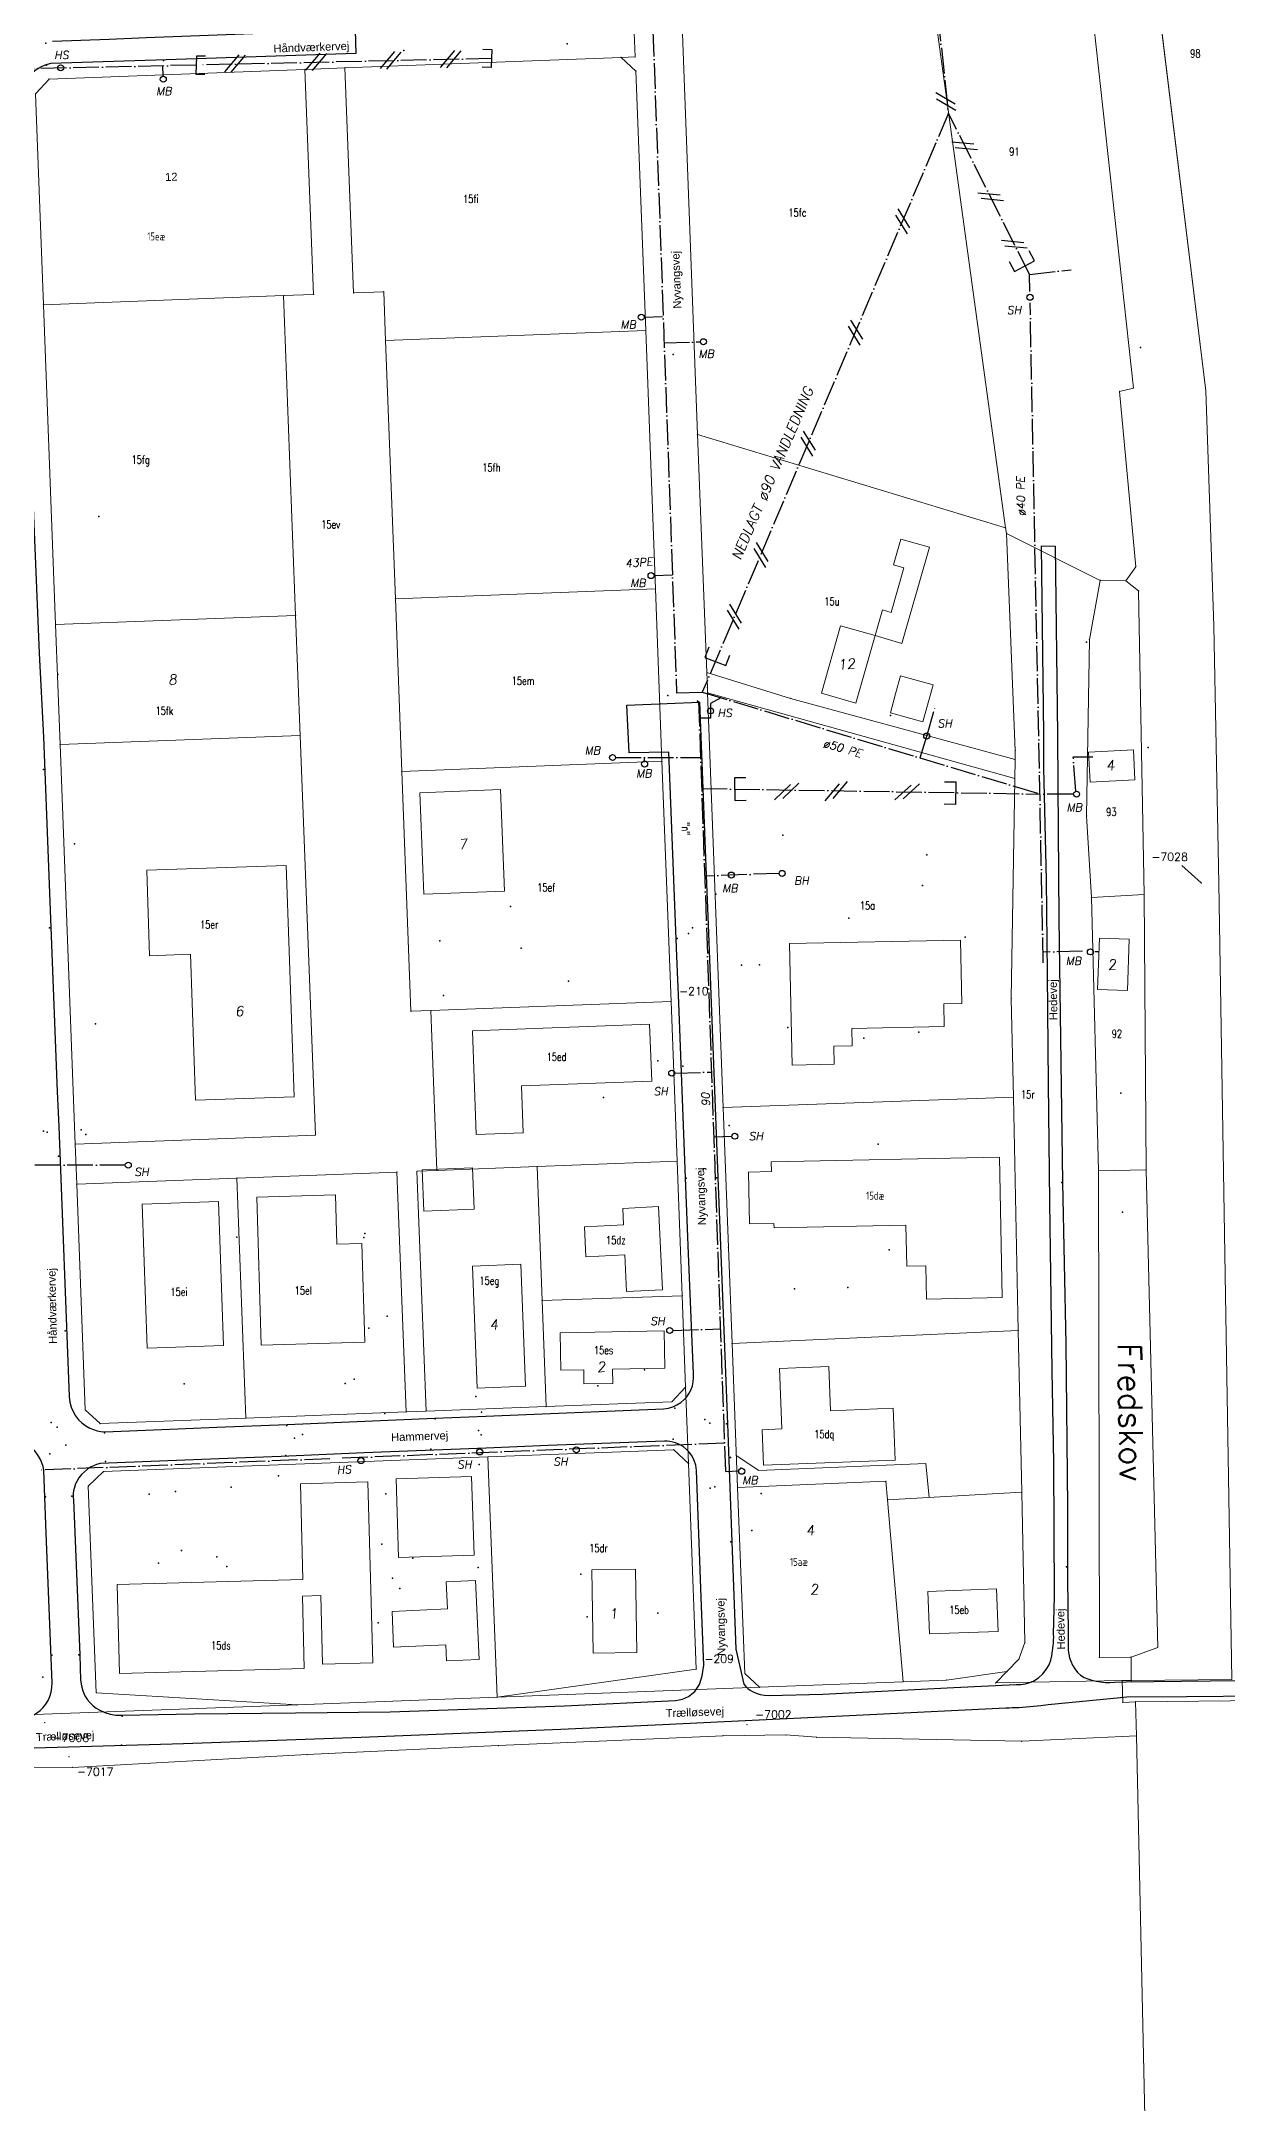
# Model space of a CAD drawing. Header units: millimetres. Extents: x 672113 to 680957, y 6130092 to 6137781.
# Drawn here: x 673885 to 674182, y 6132901 to 6133417 of the extents above; entities that cross this region are included whole.
import ezdxf

# ---------------------------------------------------------------- set-up
doc = ezdxf.new("R2010")
doc.units = ezdxf.units.MM
doc.header["$LTSCALE"] = 0.5
doc.linetypes.add('VVS3', pattern=[16, 12.8, -1.6, 0, -1.6])
for name, color, linetype, lineweight in [('bygning', 1, 'Continuous', 5), ('FREDSKOV', 1, 'Continuous', 5), ('FRSKOV_L', 1, 'Continuous', 5), ('MILJOE', 1, 'Continuous', 5), ('OPTAGETVEJ', 1, 'Continuous', 5), ('skel', 142, 'Continuous', 5), ('SKELKREDS', 1, 'Continuous', 5), ('SKELPKT', 1, 'Continuous', 5), ('SKOV_TEKST', 1, 'Continuous', 5), ('SL-Målebrønd', 70, 'Continuous', 30)]:
    doc.layers.add(name, color=color, linetype=linetype, lineweight=lineweight)
for name, color, linetype, lineweight, plot in [('FIKS_PILE', 9, 'Continuous', 5, False), ('FIKS_TEKST', 6, 'Continuous', 5, False), ('FIKSPUNKT', 1, 'Continuous', 5, False)]:
    doc.layers.add(name, color=color, linetype=linetype, lineweight=lineweight, plot=plot)
for name, color, linetype in [('Husnr', 3, 'Continuous'), ('MATRNR', 12, 'Continuous'), ('Spildevand', 2, 'Continuous'), ('TF_V_---_Stikledning', 150, 'VVS3'), ('TF_V_---_Stophane', 3, 'Continuous'), ('TF_V_---_Tekst', 1, 'Continuous'), ('TF_V_---Udgået vandledning', 140, 'VVS3'), ('Vej', 7, 'Continuous'), ('Vejnavn', 9, 'Continuous')]:
    doc.layers.add(name, color=color, linetype=linetype)
doc.styles.add('Ariel', font='arial.ttf')
doc.styles.add('ROMANS', font='ROMANS')
doc.styles.get("Standard").update_dxf_attribs({"font": 'romans.shx', "width": 0.75})

# ---------------------------------------------------------------- blocks, each defined once
blk = doc.blocks.new('270554_270554.DWG_FMEBLOCK68')
at = {"layer": 'FIKS_PILE', "color": 6}
blk.add_line((-2.387499999953434, 2.158999999985099), (2.387499999953434, -2.158999999985099), dxfattribs=at)

msp = doc.modelspace()

# ---------------------------------------------------------------- linework, layer by layer
at = {"layer": 'bygning'}
for points in [[(674107.28, 6133290.27, 29.38), (674100.13, 6133292.31, 29.02), (674098.28, 6133285.85, 28.97), (674100.91, 6133285.1, 29.43), (674097.74, 6133274, 29.48), (674095.58, 6133274.62, 29.46), (674093.74, 6133268.18, 30.49), (674100.41, 6133266.25, 30.62)], [(674085.1, 6133270.64, 29.95), (674080.29, 6133253.81, 29.95), (674088.93, 6133251.34, 30.49), (674093.74, 6133268.18, 30.49)], [(674097.52, 6133248.91, 30.72), (674105.62, 6133246.68, 30.75), (674108.17, 6133255.92, 30.75), (674100.07, 6133258.16, 30.75), (674098.83, 6133253.66, 30.74)], [(674158.6, 6133232.16, 32.4), (674158.21, 6133239.62, 32.28), (674147.03, 6133239.03, 32.28), (674147.42, 6133231.57, 32.42)], [(674001.17, 6133204.34, 30.75), (674000.18, 6133229.7, 30.6), (673979.99, 6133228.91, 30.13), (673980.98, 6133203.56, 30.13)], [(673922.77, 6133188.56, 31.22), (673924.03, 6133152.11, 31.22), (673948.66, 6133152.96, 31.24), (673947.4, 6133189.41, 31.22), (673946.66, 6133210.75, 31.4), (673911.81, 6133209.55, 31.26), (673912.54, 6133188.21, 31.22)], [(674072.34, 6133191.21, 32.56), (674072.97, 6133160.84, 30.91), (674083.52, 6133161.06, 30.85), (674083.42, 6133165.57, 30.78), (674087.97, 6133165.66, 30.72), (674087.88, 6133170.02, 31.24), (674110.99, 6133170.5, 31.45), (674110.87, 6133176.2, 33), (674115.38, 6133176.29, 32.74), (674115.06, 6133192.09, 32.74)], [(674156.73, 6133179.52, 32.47), (674157.17, 6133192.36, 32.9), (674149.7, 6133192.62, 32.92), (674149.25, 6133179.78, 32.92)], [(674037.41, 6133171.06, 31.24), (673993.15, 6133169.46, 30.72), (673994.09, 6133143.53, 29.87), (674005.84, 6133143.96, 29.97), (674005.42, 6133155.67, 29.97), (674037.92, 6133156.85, 31.27)], [(674067.76, 6133136.72, 32.46), (674067.81, 6133134.24, 32.56), (674062.05, 6133134.13, 31.35), (674062.31, 6133121.18, 31.37), (674068.44, 6133121.3, 33.36), (674068.46, 6133120.22, 33.15), (674101.42, 6133120.88, 31.47), (674101.63, 6133110.63, 31.16), (674106.41, 6133110.73, 32.46), (674106.58, 6133102.39, 32.46), (674125.45, 6133102.77, 32.46), (674124.74, 6133137.87, 32.46)], [(673980.58, 6133134.73, 30.75), (673980.98, 6133124.35, 31.14), (673993.61, 6133124.85, 31.14), (673993.2, 6133135.23, 31.16)], [(673929.73, 6133126.77, 29.46), (673910.68, 6133126.11, 29.56), (673911.93, 6133090.11, 29.56), (673930.98, 6133090.78, 29.54)], [(673939.29, 6133127.83, 31.24), (673940.39, 6133090.84, 31.27), (673966.29, 6133091.61, 30.62), (673965.56, 6133116.29, 30.67), (673959.33, 6133116.11, 32.3), (673958.97, 6133128.41, 31.99)], [(674030.67, 6133125.07, 32.02), (674030.86, 6133120.92, 31.63), (674021.14, 6133120.45, 31.6), (674021.5, 6133112.96, 32.02), (674031.18, 6133113.42, 31.99), (674031.62, 6133104.3, 32.02), (674040.62, 6133104.73, 32.02), (674039.62, 6133125.5, 32.02)], [(674005.25, 6133111.09, 31.89), (673993.13, 6133110.62, 31.81), (673994.32, 6133080.14, 31.89), (674006.44, 6133080.61, 32.15)], [(674041, 6133094.49, 32.79), (674015.08, 6133093.99, 33.1), (674015.26, 6133084.6, 33.13), (674020.94, 6133084.7, 33.13), (674021.01, 6133081.18, 33.13), (674028.18, 6133081.32, 33.13), (674028.12, 6133084.89, 33.15), (674041.18, 6133085.14, 32.59)], [(674098.25, 6133075.1, 32.2), (674082.6, 6133074.51, 32.95), (674082.18, 6133085.55, 32.97), (674069.84, 6133085.08, 32.9), (674070.42, 6133069.95, 32.22), (674065.53, 6133069.76, 32.22), (674065.87, 6133060.9, 32.22), (674098.75, 6133062.15, 32.2)], [(673951.16, 6133010.11, 32.2), (673950.68, 6133028.16, 32.64), (673955.28, 6133028.29, 31.4), (673955.75, 6133011.16, 31.47), (673968.27, 6133011.49, 32.22), (673967.06, 6133056.7, 30.85), (673950.19, 6133056.25, 30.23), (673950.83, 6133032.32, 31.73), (673904.43, 6133031.08, 31.84), (673905.03, 6133008.87, 32.22)], [(673974.69, 6133037.84, 32.33), (673993.55, 6133038.43, 32.35), (673992.93, 6133058.07, 32.35), (673974.08, 6133057.47, 32.35)], [(674023.01, 6133034.73, 32.69), (674023.32, 6133013.95, 33.28), (674034.22, 6133014.11, 33.28), (674033.91, 6133034.9, 32.66)], [(673973.48, 6133015.43, 32.41), (673986.5, 6133016.03, 32.41), (673986.69, 6133011.96, 32.41), (673994.86, 6133012.34, 32.41), (673993.95, 6133032.06, 32.41), (673986.63, 6133031.72, 31.55), (673986.95, 6133024.97, 31.89), (673973.07, 6133024.33, 31.94)], [(674107.25, 6133018.71, 35.4), (674124.44, 6133019.36, 35.4), (674124.04, 6133030, 35.4), (674106.84, 6133029.34, 35.43)]]:
    msp.add_polyline3d(points, close=True, dxfattribs=at)
at = {"layer": 'FIKSPUNKT', "color": 6}
for p in [(674175.1560003422, 6133206.366999894), (674042.743000295, 6133176.790999889), (674049.0600002967, 6133009.918999821), (673886.3380002379, 6132996.507999808), (674061.7490002997, 6132996.041999817), (673892.3990002424, 6132988.046999812)]:
    msp.add_point(p, dxfattribs=at)
at = {"layer": 'FREDSKOV', "color": 7}
msp.add_lwpolyline([(674187.0460003428, 6133495.095999986), (674169.4770003334, 6133526.01699999), (674166.8160003349, 6133532.417999983), (674145.9990003295, 6133527.189999998), (674163.419000335, 6133434.77699995), (674176.2770003378, 6133329.387999922), (674178.2710003369, 6133270.610999912), (674179.5350003392, 6133206.224999905), (674181.2070003413, 6133103.411999881), (674182.7960003428, 6133007.360999823)], dxfattribs=at)
msp.add_lwpolyline([(674149.5090003312, 6133134.448999852), (674149.7100003324, 6133012.832999796), (674157.6300003342, 6133012.943999827), (674164.3350003362, 6133015.30099982), (674161.367000334, 6133134.679999858)], close=True, dxfattribs=at)
at = {"layer": 'FRSKOV_L', "color": 64, "true_color": 0x5fa000}
for p, q in [((674163.419000335, 6133434.77699995), (674176.2770003378, 6133329.387999922)), ((674176.2770003378, 6133329.387999922), (674178.2710003369, 6133270.610999912)), ((674178.2710003369, 6133270.610999912), (674179.5350003392, 6133206.224999905)), ((674179.5350003392, 6133206.224999905), (674181.2070003413, 6133103.411999881)), ((674161.367000334, 6133134.679999858), (674149.5090003312, 6133134.448999852)), ((674149.5090003312, 6133134.448999852), (674149.7100003324, 6133012.832999796)), ((674164.3350003362, 6133015.30099982), (674161.367000334, 6133134.679999858)), ((674181.2070003413, 6133103.411999881), (674182.7960003428, 6133007.360999823)), ((674149.7100003324, 6133012.832999796), (674157.6300003342, 6133012.943999827)), ((674157.6300003342, 6133012.943999827), (674164.3350003362, 6133015.30099982))]:
    msp.add_line(p, q, dxfattribs=at)
at = {"layer": 'MILJOE', "color": 7}
for points in [[(673890.1870002411, 6133240.938999891), (673893.9670002423, 6133141.087999851), (673953.9310002625, 6133143.377999842), (673950.1050002612, 6133243.194999933)], [(674128.2270003259, 6133152.84499988), (674055.7540002987, 6133150.265999883), (674057.0790002979, 6133115.293999851), (674057.9860002995, 6133091.31099984), (674129.4660003223, 6133094.565999836)], [(674011.5480002835, 6133075.531999826), (674010.5450002812, 6133102.021999866), (674009.277000282, 6133135.485999852), (673984.2930002697, 6133134.532999873), (673979.29500027, 6133134.340999871), (673981.5650002733, 6133074.387999833)], [(674047.1150002927, 6133061.32799983), (674043.4330002926, 6133064.741999865), (673997.0100002773, 6133062.968999863), (673999.2940002754, 6133002.916999817), (674049.0600002967, 6133009.918999821)]]:
    msp.add_lwpolyline(points, close=True, dxfattribs=at)
at = {"layer": 'OPTAGETVEJ', "color": 8}
for p, q in [((674051.886000298, 6133253.920999914), (674128.590000324, 6133232.517999917)), ((674059.0450002998, 6133063.325999856), (674064.7030002996, 6133059.561999828)), ((674106.4050003141, 6133061.272999853), (674064.7030002996, 6133059.561999828)), ((674106.4050003141, 6133061.272999853), (674107.1970003136, 6133052.849999815)), ((674107.1970003136, 6133052.849999815), (674107.2020003162, 6133052.798999816)), ((674157.6770003363, 6133007.073999822), (674182.7960003428, 6133007.360999823)), ((674158.7710003331, 6133001.755999804), (674190.2390003428, 6133002.115999818))]:
    msp.add_line(p, q, dxfattribs=at)
at = {"layer": 'skel', "color": 40}
for p, q in [((674045.361000292, 6133425.259999961), (674049.3540002927, 6133318.415999949)), ((674108.1250003129, 6133427.636999965), (674126.2890003212, 6133295.100999922)), ((674033.3190002888, 6133424.802999973), (674033.7660002895, 6133412.813999951)), ((674158.2150003351, 6133330.053999931), (674148.3250003308, 6133420.686999977)), ((673951.3400002606, 6133409.690999955), (673887.447000239, 6133407.26699996)), ((673961.3310002685, 6133410.069999963), (673951.3400002606, 6133409.690999955)), ((673953.4720002599, 6133353.437999934), (673951.3400002606, 6133409.690999955)), ((674030.2790002897, 6133412.681999981), (673961.3310002685, 6133410.069999963)), ((673961.3310002685, 6133410.069999963), (673963.4630002677, 6133353.816999942)), ((674033.7660002895, 6133412.813999951), (674030.2790002897, 6133412.681999981)), ((674033.9600002877, 6133409.269999951), (674030.2790002897, 6133412.681999981)), ((673887.447000239, 6133407.26699996), (673884.0280002393, 6133403.58799997)), ((674036.4170002937, 6133344.429999948), (674033.9600002877, 6133409.269999951)), ((673884.0280002393, 6133403.58799997), (673886.0280002393, 6133350.88199994)), ((673886.0280002393, 6133350.88199994), (673945.9780002609, 6133353.152999938)), ((673945.9780002609, 6133353.152999938), (673953.4720002599, 6133353.437999934)), ((673945.9780002609, 6133353.152999938), (673949.0020002611, 6133273.211999893)), ((673963.4630002677, 6133353.816999942), (673971.0120002702, 6133354.101999938)), ((673971.0120002702, 6133354.101999938), (673971.4720002711, 6133341.958999932)), ((673889.0520002395, 6133270.943999916), (673886.0280002393, 6133350.88199994)), ((673971.4720002711, 6133341.958999932), (674036.4170002937, 6133344.429999948)), ((674038.8640002906, 6133279.863999933), (674036.4170002937, 6133344.429999948)), ((673971.4720002711, 6133341.958999932), (673973.9180002697, 6133277.393999904)), ((674154.7690003328, 6133329.213999957), (674158.2150003351, 6133330.053999931)), ((674158.793000333, 6133285.393999934), (674154.7690003328, 6133329.213999957)), ((674049.3540002927, 6133318.415999949), (674051.6930002943, 6133258.936999917)), ((674126.2890003212, 6133295.100999922), (674049.3540002927, 6133318.415999949)), ((674126.2890003212, 6133295.100999922), (674126.5420003235, 6133293.73999992)), ((674128.692000322, 6133239.503999889), (674126.5420003235, 6133293.73999992)), ((674126.5420003235, 6133293.73999992), (674149.9270003289, 6133281.980999917)), ((674147.2200003266, 6133267.192999899), (674149.9270003289, 6133281.980999917)), ((674149.9270003289, 6133281.980999917), (674156.3320003338, 6133281.914999932)), ((674156.3320003338, 6133281.914999932), (674158.793000333, 6133285.393999934)), ((674156.3320003338, 6133281.914999932), (674159.5140003338, 6133279.344999909)), ((673973.9180002697, 6133277.393999904), (674038.8640002906, 6133279.863999933)), ((673975.5160002708, 6133234.247999907), (673973.9180002697, 6133277.393999904)), ((674038.8640002906, 6133279.863999933), (674040.4600002952, 6133236.794999927)), ((674159.5140003338, 6133279.344999909), (674160.8640003353, 6133203.457999885)), ((673889.0520002395, 6133270.943999916), (673949.0020002611, 6133273.211999893)), ((673890.1870002411, 6133240.938999891), (673889.0520002395, 6133270.943999916)), ((673949.0020002611, 6133273.211999893), (673950.1050002612, 6133243.194999933)), ((674146.5170003287, 6133223.143999904), (674147.2200003266, 6133267.192999899)), ((674051.6930002943, 6133258.936999917), (674072.5950003043, 6133252.475999892)), ((674051.6930002943, 6133258.936999917), (674051.8350002989, 6133255.296999902)), ((674051.8350002989, 6133255.296999902), (674051.886000298, 6133253.920999914)), ((674051.886000298, 6133253.920999914), (674055.7540002987, 6133150.265999883)), ((674072.5950003043, 6133252.475999892), (674128.6660003215, 6133237.194999903)), ((673890.1870002411, 6133240.938999891), (673950.1050002612, 6133243.194999933)), ((673893.9670002423, 6133141.087999851), (673890.1870002411, 6133240.938999891)), ((673950.1050002612, 6133243.194999933), (673953.9310002625, 6133143.377999842)), ((674128.6660003215, 6133237.194999903), (674128.692000322, 6133239.503999889)), ((674040.4600002952, 6133236.794999927), (673975.5160002708, 6133234.247999907)), ((674042.743000295, 6133176.790999889), (674040.4600002952, 6133236.794999927)), ((674128.6660003215, 6133237.194999903), (674127.7020003237, 6133177.490999877)), ((673975.5160002708, 6133234.247999907), (673977.7820002735, 6133174.308999896)), ((674147.7310003266, 6133202.772999883), (674146.5170003287, 6133223.143999904)), ((674147.7310003266, 6133202.772999883), (674160.8640003353, 6133203.457999885)), ((674160.8640003353, 6133203.457999885), (674161.367000334, 6133134.679999858)), ((674149.5090003312, 6133134.448999852), (674147.7310003266, 6133202.772999883)), ((673982.7790002748, 6133174.500999898), (673977.7820002735, 6133174.308999896)), ((674042.743000295, 6133176.790999889), (673982.7790002748, 6133174.500999898)), ((673982.7790002748, 6133174.500999898), (673984.2930002697, 6133134.532999873)), ((674042.743000295, 6133176.790999889), (674044.2570002936, 6133136.820999861)), ((674127.7020003237, 6133177.490999877), (674128.2270003259, 6133152.84499988)), ((674055.7540002987, 6133150.265999883), (674128.2270003259, 6133152.84499988)), ((674128.2270003259, 6133152.84499988), (674129.4660003223, 6133094.565999836)), ((674055.7540002987, 6133150.265999883), (674057.0790002979, 6133115.293999851)), ((673953.9310002625, 6133143.377999842), (673893.9670002423, 6133141.087999851)), ((673894.3450002447, 6133131.095999837), (673893.9670002423, 6133141.087999851)), ((674009.277000282, 6133135.485999852), (674044.2570002936, 6133136.820999861)), ((674044.2570002936, 6133136.820999861), (674045.5290002935, 6133103.238999844)), ((673894.3450002447, 6133131.095999837), (673934.322000254, 6133132.622999847)), ((673934.322000254, 6133132.622999847), (673974.2980002724, 6133134.150999874)), ((673934.322000254, 6133132.622999847), (673936.5910002589, 6133072.671999842)), ((673974.2980002724, 6133134.150999874), (673976.5680002682, 6133074.196999848)), ((673979.29500027, 6133134.340999871), (673984.2930002697, 6133134.532999873)), ((673981.5650002733, 6133074.387999833), (673979.29500027, 6133134.340999871)), ((673984.2930002697, 6133134.532999873), (674009.277000282, 6133135.485999852)), ((674010.5450002812, 6133102.021999866), (674009.277000282, 6133135.485999852)), ((674149.5090003312, 6133134.448999852), (674161.367000334, 6133134.679999858)), ((674149.7100003324, 6133012.832999796), (674149.5090003312, 6133134.448999852)), ((673894.3450002447, 6133131.095999837), (673896.4810002409, 6133074.69299984)), ((674057.0790002979, 6133115.293999851), (674057.9860002995, 6133091.31099984)), ((674010.5450002812, 6133102.021999866), (674045.5290002935, 6133103.238999844)), ((674011.5480002835, 6133075.531999826), (674010.5450002812, 6133102.021999866)), ((674045.5290002935, 6133103.238999844), (674046.3920002915, 6133080.414999843)), ((674057.9860002995, 6133091.31099984), (674129.4660003223, 6133094.565999836)), ((674057.9860002995, 6133091.31099984), (674059.3470002972, 6133055.338999838)), ((674129.4660003223, 6133094.565999836), (674130.324000325, 6133054.106999844)), ((674042.9800002947, 6133076.732999831), (674046.3920002915, 6133080.414999843)), ((674046.3920002915, 6133080.414999843), (674047.1150002927, 6133061.32799983)), ((673900.1630002446, 6133071.280999839), (673896.4810002409, 6133074.69299984)), ((673981.5650002733, 6133074.387999833), (674011.5480002835, 6133075.531999826)), ((674011.5480002835, 6133075.531999826), (674042.9800002947, 6133076.732999831)), ((673900.1630002446, 6133071.280999839), (673936.5910002589, 6133072.671999842)), ((673936.5910002589, 6133072.671999842), (673976.5680002682, 6133074.196999848)), ((673976.5680002682, 6133074.196999848), (673981.5650002733, 6133074.387999833)), ((674043.4330002926, 6133064.741999865), (673997.0100002773, 6133062.968999863)), ((674047.1150002927, 6133061.32799983), (674043.4330002926, 6133064.741999865)), ((673897.20300024, 6133055.605999827), (673901.0660002455, 6133059.306999862)), ((673901.0660002455, 6133059.306999862), (673997.0100002773, 6133062.968999863)), ((673997.0100002773, 6133062.968999863), (673999.2940002754, 6133002.916999817)), ((674047.1150002927, 6133061.32799983), (674049.0600002967, 6133009.918999821)), ((673897.20300024, 6133055.605999827), (673899.2010002434, 6133004.038999826)), ((674096.4160003103, 6133056.859999835), (674059.3470002972, 6133055.338999838)), ((674059.3470002972, 6133055.338999838), (674061.188000299, 6133008.80799982)), ((674096.8110003099, 6133052.211999834), (674096.4160003103, 6133056.859999835)), ((674096.8110003099, 6133052.211999834), (674130.324000325, 6133054.106999844)), ((674130.324000325, 6133054.106999844), (674131.1210003234, 6133016.551999837)), ((674100.6810003147, 6133006.769999832), (674096.8110003099, 6133052.211999834)), ((674129.6310003214, 6133012.441999823), (674131.1210003234, 6133016.551999837)), ((674157.6300003342, 6133012.943999827), (674149.7100003324, 6133012.832999796)), ((674157.6770003363, 6133007.073999822), (674157.6300003342, 6133012.943999827)), ((673999.2940002754, 6133002.916999817), (674049.0600002967, 6133009.918999821)), ((674061.188000299, 6133008.80799982), (674064.8760003038, 6133005.377999812)), ((674111.5240003131, 6133007.186999798), (674126.6020003185, 6133009.331999809)), ((674123.8420003206, 6133006.48699984), (674126.6020003185, 6133009.331999809)), ((674126.6020003185, 6133009.331999809), (674129.6310003214, 6133012.441999823)), ((673899.2010002434, 6133004.038999826), (673949.3460002616, 6133000.973999798)), ((673949.3460002616, 6133000.973999798), (673999.2940002754, 6133002.916999817)), ((674064.8760003038, 6133005.377999812), (673999.2940002754, 6133002.916999817)), ((674064.8760003038, 6133005.377999812), (674100.6810003147, 6133006.769999832)), ((674100.6810003147, 6133006.769999832), (674111.5240003131, 6133007.186999798)), ((674155.3700003289, 6133007.047999829), (674123.8420003206, 6133006.48699984)), ((674155.3700003289, 6133007.047999829), (674157.6770003363, 6133007.073999822)), ((674155.5270003341, 6133001.593999833), (674155.3700003289, 6133007.047999829)), ((673949.3460002616, 6133000.973999798), (673834.4920002185, 6132996.738999814)), ((674158.7710003331, 6133001.755999804), (674155.5270003341, 6133001.593999833)), ((674158.7710003331, 6133001.755999804), (674158.9540003352, 6132993.252999842)), ((674055.7520002984, 6132993.266999811), (673999.5970002785, 6132990.805999815)), ((674071.4270003028, 6132993.493999809), (674055.7520002984, 6132993.266999811)), ((674071.4270003028, 6132993.493999809), (674079.106000308, 6132992.901999831)), ((674079.106000308, 6132992.901999831), (674130.3420003243, 6132991.918999821)), ((674130.3420003243, 6132991.918999821), (674158.9540003352, 6132993.252999842)), ((674163.293000333, 6132798.17299974), (674158.9540003352, 6132993.252999842)), ((673893.2790002413, 6132985.369999826), (673951.8160002604, 6132988.554999828)), ((673951.8160002604, 6132988.554999828), (673999.5970002785, 6132990.805999815)), ((673848.156000223, 6132985.482999831), (673893.2790002413, 6132985.369999826))]:
    msp.add_line(p, q, dxfattribs=at)
at = {"layer": 'SKELKREDS', "color": 250, "true_color": 0x333333}
for p in [(673951.3400002606, 6133409.690999955), (673961.3310002685, 6133410.069999963), (674030.2790002897, 6133412.681999981), (674033.7660002895, 6133412.813999951), (673887.447000239, 6133407.26699996), (674033.9600002877, 6133409.269999951), (673945.9780002609, 6133353.152999938), (673953.4720002599, 6133353.437999934), (673963.4630002677, 6133353.816999942), (673971.0120002702, 6133354.101999938), (673886.0280002393, 6133350.88199994), (674036.4170002937, 6133344.429999948), (673971.4720002711, 6133341.958999932), (674049.3540002927, 6133318.415999949), (674126.2890003212, 6133295.100999922), (673973.9180002697, 6133277.393999904), (674038.8640002906, 6133279.863999933), (673889.0520002395, 6133270.943999916), (673949.0020002611, 6133273.211999893), (674051.6930002943, 6133258.936999917), (674051.8350002989, 6133255.296999902), (673890.1870002411, 6133240.938999891), (673950.1050002612, 6133243.194999933), (674040.4600002952, 6133236.794999927), (673975.5160002708, 6133234.247999907), (673977.7820002735, 6133174.308999896), (673982.7790002748, 6133174.500999898), (674042.743000295, 6133176.790999889), (674055.7540002987, 6133150.265999883), (673953.9310002625, 6133143.377999842), (673893.9670002423, 6133141.087999851), (674044.2570002936, 6133136.820999861), (673934.322000254, 6133132.622999847), (673974.2980002724, 6133134.150999874), (673979.29500027, 6133134.340999871), (673984.2930002697, 6133134.532999873), (674009.277000282, 6133135.485999852), (673894.3450002447, 6133131.095999837), (674057.0790002979, 6133115.293999851), (674057.9860002995, 6133091.31099984), (674046.3920002915, 6133080.414999843), (673896.4810002409, 6133074.69299984), (674011.5480002835, 6133075.531999826), (674042.9800002947, 6133076.732999831), (673900.1630002446, 6133071.280999839), (673936.5910002589, 6133072.671999842), (673976.5680002682, 6133074.196999848), (673981.5650002733, 6133074.387999833), (674043.4330002926, 6133064.741999865), (673901.0660002455, 6133059.306999862), (673997.0100002773, 6133062.968999863), (674047.1150002927, 6133061.32799983), (673897.20300024, 6133055.605999827), (674059.3470002972, 6133055.338999838), (674131.1210003234, 6133016.551999837), (674049.0600002967, 6133009.918999821), (674061.188000299, 6133008.80799982), (674126.6020003185, 6133009.331999809), (674129.6310003214, 6133012.441999823), (673899.2010002434, 6133004.038999826), (673999.2940002754, 6133002.916999817), (674064.8760003038, 6133005.377999812), (674100.6810003147, 6133006.769999832), (674111.5240003131, 6133007.186999798), (673949.3460002616, 6133000.973999798), (674055.7520002984, 6132993.266999811), (674071.4270003028, 6132993.493999809), (674079.106000308, 6132992.901999831), (674158.9540003352, 6132993.252999842), (673951.8160002604, 6132988.554999828), (673999.5970002785, 6132990.805999815), (674130.3420003243, 6132991.918999821), (673893.2790002413, 6132985.369999826)]:
    msp.add_point(p, dxfattribs=at)
at = {"layer": 'SKELPKT', "color": 250, "true_color": 0x333333}
for p in [(674154.7690003328, 6133329.213999957), (674158.2150003351, 6133330.053999931), (674156.3320003338, 6133281.914999932), (674158.793000333, 6133285.393999934), (674159.5140003338, 6133279.344999909), (674149.5090003312, 6133134.448999852), (674161.367000334, 6133134.679999858), (674149.7100003324, 6133012.832999796), (674157.6300003342, 6133012.943999827), (674155.3700003289, 6133007.047999829), (674157.6770003363, 6133007.073999822), (674155.5270003341, 6133001.593999833), (674158.7710003331, 6133001.755999804)]:
    msp.add_point(p, dxfattribs=at)
at = {"layer": 'SKELPKT', "color": 253, "true_color": 0x999999}
for p in [(674126.5420003235, 6133293.73999992), (674149.9270003289, 6133281.980999917), (674147.2200003266, 6133267.192999899), (674051.886000298, 6133253.920999914), (674072.5950003043, 6133252.475999892), (674128.692000322, 6133239.503999889), (674128.6660003215, 6133237.194999903), (674146.5170003287, 6133223.143999904), (674160.8640003353, 6133203.457999885), (674147.7310003266, 6133202.772999883), (674127.7020003237, 6133177.490999877), (674128.2270003259, 6133152.84499988), (674010.5450002812, 6133102.021999866), (674045.5290002935, 6133103.238999844), (674129.4660003223, 6133094.565999836), (674096.4160003103, 6133056.859999835), (674130.324000325, 6133054.106999844), (674096.8110003099, 6133052.211999834), (674123.8420003206, 6133006.48699984)]:
    msp.add_point(p, dxfattribs=at)
at = {"layer": 'SL-Målebrønd'}
for centre in [(674042.4281975259, 6133094.549873756), (673994.9641927168, 6133064.193653924), (674019.0881670954, 6133064.717191243), (673965.3254954916, 6133062.04173233), (674060.3877059151, 6133059.35793369)]:
    msp.add_circle(centre, 0.7499999999999997, dxfattribs=at)
at = {"layer": 'Spildevand'}
for p in [(673886.6003954343, 6133416.258781813), (674016.8513340137, 6133416.029865558), (673886.7563371615, 6133410.768797278), (673915.9980214466, 6133411.932527835), (674043.259485761, 6133338.440011905), (674159.9472847559, 6133340.141968332), (673899.8492335296, 6133297.976331357), (673889.6503641912, 6133258.494069312), (674041.9490728261, 6133253.205068814), (674049.3896477177, 6133251.770257199), (674097.5924478634, 6133248.18842472), (674161.9087023344, 6133240.260629123), (673886.0742967521, 6133234.70996029), (673893.7542259574, 6133216.184416683), (674070.6467261802, 6133218.345166137), (674106.6025713331, 6133213.397430419), (674053.8973857015, 6133203.600353533), (674105.5491054789, 6133205.76686313), (674002.648986364, 6133200.503927356), (673887.5728931887, 6133195.162658152), (674047.1123291963, 6133193.713605056), (674048.0953698955, 6133195.126268079), (674087.1301992403, 6133197.607716236), (673985.0093715437, 6133191.877766808), (674005.3560461972, 6133190.10690081), (674044.2962260543, 6133192.506104795), (674051.8706233259, 6133191.609827416), (674052.1146262634, 6133188.988674843), (674116.2004960041, 6133192.792718366), (674064.8338063953, 6133185.915824993), (673985.9025809692, 6133178.256475175), (674017.1663502542, 6133181.84470007), (674071.8800879735, 6133170.244939806), (674090.8964050504, 6133167.590497658), (674104.6327864956, 6133169.092832136), (674039.4098174392, 6133161.917040218), (674045.6930290068, 6133160.593477733), (674025.8725078992, 6133152.728350638), (674155.0375890741, 6133153.871468466), (673886.0682480367, 6133144.329128766), (673886.9385059973, 6133144.131855116), (673895.4467772514, 6133144.70086658), (673896.624655191, 6133143.545001869), (674057.2467638922, 6133145.788173347), (673889.7522842981, 6133138.104567157), (674094.4488369646, 6133141.106067888), (674046.5318981248, 6133132.582016355), (674049.8196726671, 6133134.281096023), (674050.774060285, 6133134.701768264), (674054.0863077674, 6133132.703569741), (674140.3151240181, 6133131.502989377), (674155.5257367677, 6133124.111422075), (673934.335332049, 6133117.8653307), (673966.0084860451, 6133117.763837101), (673966.3258214889, 6133118.761495876), (674097.2288173647, 6133114.740444943), (674073.5960036719, 6133104.924779484), (674086.9214521978, 6133105.293639344), (673971.8806003813, 6133098.157773132), (673891.4756994087, 6133094.461991638), (673967.3189978311, 6133095.147501772), (673921.1452336174, 6133081.191430121), (673963.6229768462, 6133082.373926005), (674024.4460719714, 6133080.754826852), (674036.1608666709, 6133084.709428816), (673993.983407321, 6133078.039783913), (674043.6645891605, 6133075.156866249), (673887.9303880171, 6133071.562733034), (673889.4450630232, 6133070.413482169), (673946.8110435276, 6133070.816530879), (673971.3007455617, 6133073.762619044), (673983.8884569264, 6133072.482474537), (673994.6788731938, 6133069.58611095), (673995.4560308746, 6133074.129786261), (674051.1816812302, 6133072.276609325), (674052.4500007252, 6133071.417269474), (674056.5930568773, 6133071.230674997), (673891.6033795003, 6133065.900656), (673901.3131694971, 6133069.012024777), (673948.7511305884, 6133067.612391323), (673950.7064425683, 6133068.535036165), (673982.7863503424, 6133064.877748232), (673995.3750849088, 6133068.447582695), (674043.2402856222, 6133067.351087965), (673887.6028379328, 6133063.732058579), (673901.5508893077, 6133061.808744594), (673946.5252952883, 6133063.308221287), (673994.8466640842, 6133061.041689286), (674057.5772060929, 6133062.782671046), (674060.1798424892, 6133060.154244754), (673918.9778972914, 6133054.299929713), (673932.9151504766, 6133055.377483165), (673944.7472132258, 6133058.262574375), (674052.5287071841, 6133055.15403788), (674053.7257693869, 6133055.472293978), (673886.5622732152, 6133052.99348449), (673893.1528263827, 6133053.176497661), (673912.4454516525, 6133053.608946491), (673971.5012043819, 6133053.75042925), (674065.2618126934, 6133053.823158218), (674062.9408296905, 6133044.559980186), (673920.4700390111, 6133039.59178983), (673970.5460976936, 6133041.111063621), (674057.652785384, 6133041.776600827), (673914.7568590291, 6133036.398132404), (673929.3090738321, 6133038.023668452), (673931.859914559, 6133035.58179318), (673978.2666924559, 6133037.672100511), (673994.5823181215, 6133035.286167577), (674020.2209964063, 6133033.646018347), (674141.4780381825, 6133035.518089673), (673973.2147602288, 6133032.669344099), (673975.0459960649, 6133030.106155941), (674039.4729283279, 6133023.89543634), (673969.5834072782, 6133021.504759151), (674021.7785817543, 6133022.958466372), (673888.1095093621, 6133013.420342349), (673894.8459816807, 6133013.525834508), (673885.907343617, 6133007.910846695), (673905.6880025333, 6132998.197441718), (673905.4937478033, 6132990.932088315)]:
    msp.add_point(p, dxfattribs=at)
at = {"layer": 'TF_V_---_Stikledning'}
for p, q in [((674036.2179525059, 6133475.984980803), (674044.1465013905, 6133253.920020168)), ((673924.1753900213, 6133410.756252852), (673869.8935579102, 6133409.552439003)), ((673915.9123961722, 6133407.977048499), (673915.8435620265, 6133410.636535072)), ((674132.2716676946, 6133358.46329595), (674142.6819106055, 6133359.571284032)), ((674132.3575978917, 6133354.1408584), (674132.2716676946, 6133358.46329595)), ((674036.0614683767, 6133347.75653653), (674040.6491842528, 6133347.903589262)), ((674132.3858099964, 6133352.721740735), (674132.3857627778, 6133352.724115917)), ((674135.6926320142, 6133186.382873411), (674132.4139748638, 6133351.304999186)), ((674040.9481547745, 6133341.323153088), (674050.0929366251, 6133341.616276111)), ((674038.5084683736, 6133283.190536516), (674043.0961842497, 6133283.337589247)), ((674044.1465013905, 6133253.920020168), (674050.5610822563, 6133254.045986357)), ((674049.6251834069, 6133251.841939462), (674056.3118758622, 6133059.418671629)), ((674050.5610822563, 6133254.045986357), (674134.8533999643, 6133228.597697145)), ((674055.1847258402, 6133252.650084306), (674052.6156963427, 6133251.218421334)), ((674052.6156963427, 6133251.218421334), (674052.6156963427, 6133247.532770064)), ((674106.5864796215, 6133243.086752173), (674108.8743043867, 6133250.836403498)), ((674052.6156963427, 6133247.532770064), (674049.7750241032, 6133247.532770064)), ((674104.9722965969, 6133237.618957696), (674106.5864796215, 6133243.086752173)), ((674028.894419992, 6133237.725076375), (674050.1160623673, 6133237.725076375)), ((674036.1415463584, 6133236.832375341), (674036.1415463584, 6133237.725076375)), ((674143.1879678287, 6133237.884189984), (674148.1101130231, 6133237.9172314)), ((674143.7966350681, 6133229.32), (674143.1879678287, 6133237.884189984)), ((674143.0466350681, 6133228.57), (674134.8537244254, 6133228.597599189)), ((674069.7343844445, 6133208.761110261), (674051.1456886946, 6133208.114734393)), ((674145.5117089794, 6133189.302285689), (674135.5862174648, 6133189.1118868)), ((674149.5248064809, 6133189.175711835), (674148.67430747, 6133189.159010179)), ((674146.560293762, 6133186.596286877), (674146.5582490562, 6133186.596246724)), ((674043.67, 6133158.85), (674052.8494972908, 6133159.116030808)), ((674053.411155209, 6133142.963682527), (674057.9254877024, 6133143.094512297)), ((673906.4702309119, 6133135.859499842), (673881.6888597024, 6133135.859499842)), ((674043.1781975259, 6133094.549873756), (674055.0767014101, 6133094.963345771)), ((674056.0738111748, 6133066.390122153), (673960.5748071456, 6133062.624652881)), ((673957.5771364474, 6133062.506456497), (673884.9833104837, 6133059.644124855)), ((674059.6377059151, 6133059.35793369), (674056.3179952393, 6133059.242574022))]:
    msp.add_line(p, q, dxfattribs=at)
at = {"layer": 'TF_V_---_Stophane'}
for centre in [(673890.3406437249, 6133410.077544928), (673915.9512069158, 6133407.227550674), (674132.3858099964, 6133352.721740735), (674035.3114683767, 6133347.75653653), (674050.8429366251, 6133341.616276111), (674037.7584683736, 6133283.190536516), (674052.6156963427, 6133249.375595699), (674106.5864796215, 6133243.086752173), (674028.144419992, 6133237.725076375), (674036.1415463587, 6133236.082375341), (674144.0122337148, 6133228.57, 32.42), (674057.7987963045, 6133208.365908009), (674070.4843844445, 6133208.761110261), (674147.4617290604, 6133189.153060343), (674042.92, 6133158.85, 31.27), (674058.6754877024, 6133143.094512297, 31.27), (673907.2202309119, 6133135.859499842)]:
    msp.add_circle(centre, 0.7499999999999997, dxfattribs=at)
at = {"layer": 'TF_V_---Udgået vandledning'}
for p, q in [((674104.1864373981, 6133471.422885735), (674112.0027456852, 6133398.741438823)), ((673997.9036049776, 6133412.391331164), (673925.5498835646, 6133410.78673514)), ((673934.7940291748, 6133413.355660806), (673931.2111327872, 6133409.097460536)), ((673936.4148283928, 6133413.253804043), (673932.8319320051, 6133408.995603773)), ((673955.0804437456, 6133413.754034822), (673951.4975473579, 6133409.495834552)), ((673956.7012429636, 6133413.652178058), (673953.1183465759, 6133409.393977788)), ((673973.6866850565, 6133414.119414472), (673970.1037886688, 6133409.861214202)), ((673975.3074842745, 6133414.017557709), (673971.7245878868, 6133409.759357438)), ((673988.6385166344, 6133414.413030732), (673985.0556202466, 6133410.154830461)), ((673990.2593158523, 6133414.311173969), (673986.6764194645, 6133410.052973698)), ((674108.8596870849, 6133403.915369159), (674113.6623616059, 6133401.10401121)), ((674109.033333679, 6133402.300682884), (674113.8360082001, 6133399.489324936)), ((674112.0027456852, 6133398.741438823), (674050.5610822563, 6133254.045986357)), ((674132.2716676946, 6133358.46329595), (674112.0027456852, 6133398.741438823)), ((674112.8568638171, 6133391.560608476), (674118.3976963433, 6133391.042350833)), ((674113.6966369841, 6133390.170591954), (674119.2374695104, 6133389.652334311)), ((674119.3667904268, 6133378.861496207), (674124.907622953, 6133378.343238565)), ((674099.3646277126, 6133374.800105068), (674102.3013216739, 6133370.07302937)), ((674120.2065635938, 6133377.471479685), (674125.74739612, 6133376.953222042)), ((674098.7650105752, 6133373.290858834), (674101.7017045364, 6133368.563783137)), ((674125.2975375031, 6133366.964413529), (674130.8383700293, 6133366.446155886)), ((674126.1373106702, 6133365.574397007), (674131.6781431964, 6133365.056139364)), ((674086.995622446, 6133345.476740997), (674089.9323164072, 6133340.749665299)), ((674087.5952395834, 6133346.98598723), (674090.5319335447, 6133342.258911533)), ((674075.1772291071, 6133317.741504833), (674078.1139230684, 6133313.014429136)), ((674075.7768462446, 6133319.250751067), (674078.7135402058, 6133314.52367537)), ((674064.0074581153, 6133291.43663323), (674066.9441520766, 6133286.709557533)), ((674063.4078409778, 6133289.927386996), (674066.3445349392, 6133285.200311299)), ((674057.3352509256, 6133276.020807588), (674060.271944887, 6133271.293731891)), ((674056.7356337882, 6133274.511561354), (674059.6723277494, 6133269.784485657)), ((674050.3857865607, 6133229.968256843), (674134.8537244254, 6133228.597599189)), ((674072.6110681498, 6133230.974193945), (674068.5636979747, 6133227.154742317)), ((674074.686993635, 6133231.327524993), (674070.6396234598, 6133227.508073365)), ((674084.736114029, 6133231.154630219), (674081.1151717715, 6133226.928734664)), ((674086.7630579841, 6133231.72542585), (674083.1421157266, 6133227.499530295)), ((674102.7431431838, 6133230.857013669), (674098.617867298, 6133227.121840991)), ((674104.8259137431, 6133231.167458909), (674100.7006378572, 6133227.432286231))]:
    msp.add_line(p, q, dxfattribs=at)
for points in [[(673995.7267560157, 6133414.712177689), (673997.9756037595, 6133414.640178908), (673997.8316061958, 6133410.14248342), (673995.5827584518, 6133410.214482201)], [(673926.4888186808, 6133412.954767836), (673924.2397482905, 6133413.019439155), (673924.110405652, 6133408.521298374), (673926.3594760423, 6133408.456627055)], [(674127.2255233219, 6133361.665144078), (674128.545887932, 6133359.181841127), (674133.512493834, 6133361.822570346), (674132.1921292238, 6133364.305873298)], [(674052.1645695658, 6133265.309296834), (674051.1732297061, 6133262.677301102), (674056.4372211699, 6133260.694621383), (674057.4285610296, 6133263.326617115)], [(674061.4390871739, 6133232.660957252), (674058.6266229716, 6133232.646767079), (674058.6550033166, 6133227.021838674), (674061.4674675189, 6133227.036028847)], [(674111.0328682759, 6133231.656191043), (674113.8452581774, 6133231.631305463), (674113.7954870167, 6133226.006525659), (674110.9830971151, 6133226.03141124)]]:
    msp.add_lwpolyline(points, dxfattribs=at)
msp.add_point((673976.0194571989, 6133414.370579203), dxfattribs=at)
at = {"layer": 'Vej', "linetype": 'Continuous'}
for points in [[(673888.3235546595, 6133416.74814112), (673902.4643095373, 6133417.266988365), (673911.6509098435, 6133417.608162015), (673949.406126288, 6133419.073053695), (673957.4390441964, 6133419.337981602), (673963.8371424882, 6133419.517214445), (673964.0490877975, 6133413.626399203), (673916.6695126136, 6133412.052895888), (673887.8566449302, 6133411.111948528)], [(673887.8566449302, 6133411.111948528), (673886.9942768278, 6133410.907446639), (673886.2291881659, 6133410.651263741), (673885.4656774638, 6133410.314726336), (673884.7513324588, 6133409.925564091), (673883.8492664971, 6133409.291555994), (673882.9968921993, 6133408.578139221), (673882.2433753216, 6133407.732685934), (673881.5390241409, 6133406.834607806), (673880.8383548863, 6133405.749034827), (673880.2846577753, 6133404.532370185), (673879.8282400656, 6133403.264026535), (673879.518268513, 6133401.891376057)], [(673880.8927590149, 6133363.76179054), (673882.8378646318, 6133311.281102994), (673883.4005601176, 6133302.235325124), (673884.9732924065, 6133263.81488376), (673886.0592638778, 6133242.828656095), (673887.8599985716, 6133195.248681673), (673889.48322591, 6133154.25687906), (673889.8947423588, 6133145.55647156), (673892.4722515459, 6133078.029217063)], [(674135.8049131356, 6133243.526160817), (674135.265660091, 6133290.594999255), (674138.68490342, 6133290.501372579), (674139.2246824709, 6133243.405748305)], [(674048.3563023737, 6133083.796716316), (674047.1427648774, 6133113.730086036), (674046.3378642699, 6133132.658591514), (674044.7085736406, 6133176.410197061), (674044.191084547, 6133188.056011681), (674042.2262696797, 6133239.089363275), (674032.2672158403, 6133238.866997411), (674031.743414868, 6133250.834232063), (674041.7474264919, 6133251.218252774), (674049.8744688815, 6133251.592210709), (674051.5424054166, 6133208.32368004), (674052.1156494651, 6133193.838653811), (674054.4225788278, 6133132.736969422), (674056.8341524828, 6133071.208614341), (674057.9425207, 6133041.728700167), (674058.9015364478, 6133014.95218376), (674060.9029157481, 6133006.175815497)], [(674136.5197338619, 6133207.125318778), (674135.8743726122, 6133235.086989832), (674135.853552846, 6133243.500320813)], [(674139.2246824709, 6133243.405748305), (674139.3275566997, 6133230.813954918)], [(674139.3275566997, 6133230.813954918), (674139.5990807283, 6133197.378690972), (674139.992052967, 6133167.563184245), (674140.5075799132, 6133131.506768726), (674141.3467829536, 6133091.223043309), (674141.762428298, 6133050.448684316), (674141.7288789853, 6133032.548732232), (674141.9500722766, 6133018.833856401), (674141.9180146288, 6133015.564194732)], [(674138.2960452207, 6133018.628123701), (674138.4958074444, 6133028.064009627), (674138.3194588902, 6133061.554732909), (674137.9178509511, 6133084.456870468), (674137.3770476987, 6133126.702515754), (674136.988284392, 6133156.303741813), (674136.7880454274, 6133183.657861149), (674136.5197338619, 6133207.125318778)], [(674040.8766121133, 6133074.968141586), (674042.0763042689, 6133075.152472504), (674043.2247257615, 6133075.496568587), (674044.2267021163, 6133075.944970516), (674045.177408808, 6133076.553137628), (674045.9821953685, 6133077.238824734), (674046.6891764823, 6133078.002978681), (674047.2983512083, 6133078.845596452), (674047.7616067637, 6133079.765736235), (674048.0799941808, 6133080.709825338), (674048.301628144, 6133081.678810612), (674048.377341976, 6133082.725315878), (674048.3563023737, 6133083.796716316)], [(673892.4722515459, 6133078.029217063), (673892.6434192312, 6133076.666014946), (673892.9568241022, 6133075.41278867), (673893.460580922, 6133074.270481085), (673894.0589872295, 6133073.210417673), (673894.7996317226, 6133072.260330121), (673895.6338737302, 6133071.446056413), (673896.6103529433, 6133070.741757545), (673897.6328429137, 6133070.145543873), (673898.5062578137, 6133069.787560227), (673899.426207458, 6133069.510876902), (673900.3926938465, 6133069.315493938), (673901.4051900124, 6133069.228195148)], [(673901.4051900124, 6133069.228195148), (673919.5848827366, 6133069.960333771), (673929.2996850311, 6133070.365470305), (673946.8538973458, 6133071.08532607), (673983.7404328291, 6133072.667134873), (673996.4858847167, 6133073.158581886), (674040.8766121133, 6133074.968141586)], [(673886.0950295635, 6133059.629555937), (673885.9317527362, 6133060.590982534), (673885.6257117172, 6133061.469219107), (673885.2720819609, 6133062.319725993), (673884.8232777498, 6133063.114772562), (673884.1296949878, 6133064.119375618), (673883.3414627378, 6133065.041734502), (673882.4109933021, 6133065.854117545), (673881.386925352, 6133066.530686726), (673880.2697858937, 6133067.044656225), (673879.0595739469, 6133067.396025026), (673877.804404196, 6133067.585739979), (673876.4075232459, 6133067.638694255)], [(674041.0830489096, 6133066.906794801), (674012.0327685464, 6133065.800413265), (673996.5955680591, 6133065.122131273), (673966.1023959686, 6133063.960619817), (673945.4234095401, 6133063.045425545), (673929.8402889216, 6133062.444663545), (673900.1645271492, 6133061.325999131)], [(674049.1210068677, 6133059.561942806), (674048.9027784512, 6133060.870629437), (674048.5423108299, 6133062.06934119), (674048.0401329894, 6133063.131293287), (674047.3957159243, 6133064.083271503), (674046.6106396334, 6133064.844919371), (674045.7790275785, 6133065.5252679), (674044.8538180286, 6133066.069801584), (674043.8344839974, 6133066.505305241), (674043.1572069384, 6133066.679572383), (674042.4809828524, 6133066.800269873), (674041.8052837531, 6133066.894182507), (674041.0830489096, 6133066.906794801)], [(673888.1965741229, 6133006.53564766), (673886.6924691733, 6133043.912418255), (673886.0950295635, 6133059.629555937)], [(673900.1645271492, 6133061.325999131), (673899.3032110395, 6133061.06792657), (673898.491060627, 6133060.757229169), (673897.776715622, 6133060.368066924), (673897.06342261, 6133059.925334007), (673896.2581100825, 6133059.266430738), (673895.5024892386, 6133058.528117795), (673894.8446748022, 6133057.711340027), (673894.3327795167, 6133056.817041247), (673894.0551419714, 6133056.24888668), (673893.8737318739, 6133055.682621777), (673893.692847763, 6133055.089572038), (673893.5606033625, 6133054.470682295), (673893.4748957257, 6133053.933091912), (673893.4378277995, 6133053.369661525), (673893.4493995836, 6133052.780391134), (673893.5085591051, 6133052.218850412)], [(674050.9427821636, 6133010.910567966), (674050.3642781901, 6133025.663445555), (674049.1210068677, 6133059.561942806)], [(673893.5085591051, 6133052.218850412), (673895.0870772862, 6133013.503773853), (673895.3084914134, 6133007.130828585)], [(674128.9162709488, 6133006.064477335), (674130.1185930375, 6133006.114884073), (674131.2706964756, 6133006.271484304), (674132.3720562175, 6133006.561065882), (674133.3740325725, 6133007.009467811), (674134.5140392199, 6133007.782124288), (674135.5546614609, 6133008.713602097), (674136.4477856109, 6133009.802954405), (674137.1463508995, 6133010.995667728), (674137.5572848184, 6133012.129142365), (674137.8714643033, 6133013.287512155), (674138.0402506434, 6133014.496617122), (674138.1603962537, 6133015.731563071), (674138.2429479706, 6133016.429862469), (674138.2768609574, 6133017.154002892), (674138.3102469576, 6133017.90492813), (674138.2960452207, 6133018.628123701)], [(674141.9180146288, 6133015.564194732), (674141.9369502846, 6133014.599933639), (674142.0515883816, 6133013.664348065), (674142.2614019531, 6133012.784221827), (674142.5669169856, 6133011.93277009), (674143.0199291289, 6133010.923442834), (674143.5675917598, 6133009.996359769), (674144.2104308454, 6133009.124737061), (674144.9949811498, 6133008.389874028), (674145.8715509891, 6133007.871180348), (674146.8417193036, 6133007.488302531), (674147.8108346647, 6133007.158993366), (674148.8740744875, 6133006.938715229), (674149.9854290535, 6133006.719380944), (674151.1427923775, 6133006.608131816), (674152.2985787218, 6133006.577238214), (674153.4527861064, 6133006.626699101)], [(674043.8485287001, 6133002.062766077), (674044.7600624996, 6133002.214643127), (674045.6219055955, 6133002.445930872), (674046.3864682708, 6133002.728898605), (674047.1494529862, 6133003.092220847), (674048.6649026062, 6133004.354566047), (674049.8346123085, 6133006.065643595), (674050.5618296784, 6133008.250347679), (674050.9427821636, 6133010.910567966)], [(674153.4527861064, 6133006.626699101), (674156.3872082715, 6133006.711118916), (674170.1969519749, 6133006.928717121), (674191.7080764449, 6133007.136778029), (674197.1909579919, 6133007.351629654), (674210.5106216256, 6133008.015124728)], [(673879.9517952006, 6132997.450890034), (673881.2001270666, 6132997.609380947), (673882.3009608219, 6132997.925747362), (673883.3515769069, 6132998.348308288), (673884.3033355718, 6132998.902905729), (673885.204875547, 6132999.563698662), (673885.9599704042, 6133000.328796442), (673886.6172598539, 6133001.172359065), (673887.2248565807, 6133002.095333344), (673887.6384204722, 6133003.094881803), (673887.9541779169, 6133004.172897086), (673888.1240162302, 6133005.328432379), (673888.1965741229, 6133006.53564766)], [(673895.3084914134, 6133007.130828585), (673895.5282977897, 6133005.741787444), (673895.8903433906, 6133004.462720184), (673896.3946251973, 6133003.293627744), (673897.0411462284, 6133002.234509184), (673897.681880348, 6133001.470026799), (673898.4172649552, 6133000.787788606), (673899.1991853069, 6133000.186850754), (673900.0757551462, 6132999.668157074), (673901.3388147358, 6132999.076667582), (673902.694419847, 6132998.674562606), (673904.1425714797, 6132998.461842165), (673905.6832686145, 6132998.438507241)], [(674060.9029157481, 6133006.175815497), (674061.3950997838, 6133005.622778283), (674061.9343465503, 6133005.124256594), (674062.5206560672, 6133004.680249428), (674063.1053866243, 6133004.316596751), (674064.0284922081, 6133003.87920341), (674065.0451962865, 6133003.577624933), (674066.1079101424, 6133003.384130633), (674067.2161087494, 6133003.325507362)], [(674067.2161087494, 6133003.325507362), (674080.6383107293, 6133003.669471051), (674113.3363062697, 6133005.303005318), (674128.9162709488, 6133006.064477335)], [(674189.861367043, 6133003.134801885), (674171.4771206331, 6133003.014940141), (674156.6067670402, 6133002.883695893), (674155.021112121, 6133002.745375969), (674136.9095197497, 6133000.996351394)], [(674126.3846720087, 6133000.173377134), (674087.2906821425, 6132998.25346968), (674061.2281975541, 6132996.964603432), (674040.6464905661, 6132995.997728151), (674015.2554971643, 6132994.829228956), (673965.3818882011, 6132992.804818632), (673920.9859008795, 6132991.263110291), (673883.7530995314, 6132990.156816672), (673853.406899565, 6132988.864214553), (673825.9888098653, 6132987.97745328), (673783.7182502552, 6132986.048756338), (673753.0305183035, 6132984.990605878), (673725.1312893659, 6132984.094396244)], [(673905.6832686145, 6132998.438507241), (673923.6783963016, 6132998.765090996), (673948.9429312147, 6132999.020064253), (673972.6197082226, 6132999.24385895), (674016.1501715024, 6133000.741775417), (674043.8485287001, 6133002.062766077)], [(674136.9095197497, 6133000.996351394), (674135.0848731714, 6133000.772952782), (674133.2597006063, 6133000.576339005), (674131.4334760682, 6133000.433294902), (674129.6072515104, 6133000.290251798), (674128.789841212, 6133000.247403756), (674127.9719049074, 6133000.23134155), (674127.2026083133, 6133000.18943934), (674126.3846720087, 6133000.173377134)]]:
    msp.add_lwpolyline(points, dxfattribs=at)
at = {"layer": 'Vejnavn', "color": 1}
for p in [(674146.5197223793, 6133266.53941411), (674060.3116253645, 6133185.800224598), (673899.0669991093, 6133171.138582024), (673961.3329707462, 6133081.337527954)]:
    msp.add_point(p, dxfattribs=at)

# ---------------------------------------------------------------- block references
at = {"layer": 'FIKS_PILE', "color": 6}
msp.add_blockref('270554_270554.DWG_FMEBLOCK68', (674172.7145003378, 6133208.582999885), dxfattribs=at)

# ---------------------------------------------------------------- texts
at = {"layer": 'FIKS_TEKST'}
for s, p in [('-7028', (674162.7200003341, 6133211.913000643)), ('-210', (674044.7750002965, 6133178.347001284)), ('-209', (674051.0990002938, 6133011.495001227)), ('-7002', (674063.774000302, 6132997.601001233)), ('-7008', (673888.3620002419, 6132991.784001231)), ('-7017', (673894.4320002422, 6132983.301001191))]:
    msp.add_text(s, height=2, dxfattribs=at).set_placement(p)
at = {"layer": 'Husnr', "style": 'ROMANS', "oblique": 10}
for s, p in [('12', (674084.4841726875, 6133259.680030729)), ('8', (673917.2542772909, 6133255.866831735)), ('4', (674151.4475910831, 6133234.43079351)), ('7', (673989.7380303085, 6133214.731424206)), ('2', (674151.8026251172, 6133184.660509465)), ('6', (673933.939958609, 6133172.996384823)), ('4', (673997.4865046077, 6133094.706119154)), ('2', (674024.3009803778, 6133084.143378071)), ('4', (674076.4774653738, 6133043.28278319)), ('2', (674077.470926991, 6133028.543765323)), ('1', (674027.361074079, 6133022.471605781))]:
    msp.add_text(s, height=2.499999999999999, rotation=3.9, dxfattribs=at).set_placement(p)
at = {"layer": 'MATRNR', "width": 0.75}
for s, p in [('98', (674172.3890003413, 6133412.645001352)), ('91', (674127.198000323, 6133388.141001344)), ('15fi', (673990.8250002749, 6133376.311001331)), ('15fc', (674072.0670003034, 6133372.88200134)), ('15eæ', (673911.9525466545, 6133366.931840018)), ('15fg', (673908.0210002474, 6133311.154001325)), ('15fh', (673995.6380002759, 6133309.204001337)), ('15ev', (673955.389781191, 6133294.980045461)), ('15u', (674081.0330003053, 6133275.749001324)), ('15em', (674002.974614394, 6133255.904421931)), ('15fk', (673914.0131093736, 6133248.416085646)), ('93', (674151.4108466234, 6133223.121804493)), ('15ef', (674009.3330096328, 6133204.244421905)), ('15a', (674089.9094770231, 6133199.722677299)), ('15er', (673925.14155909, 6133194.975580052)), ('92', (674152.8035099012, 6133167.677787245)), ('15ed', (674011.681743715, 6133161.912185712)), ('15r', (674130.1417049792, 6133152.528595692)), ('15dæ', (674091.4762486911, 6133127.243754351)), ('15dz', (674026.5374416894, 6133116.121182795)), ('15el', (673948.7841961707, 6133103.544303071)), ('15eg', (673994.9114916644, 6133105.991303038)), ('15ei', (673917.7414204882, 6133103.177937292)), ('15es', (674023.4994380595, 6133088.635668843)), ('15dq', (674078.5166109517, 6133067.638330074)), ('15dr', (674022.3191283952, 6133039.17511389)), ('15aæ', (674072.4721188225, 6133035.73690067)), ('15eb', (674112.205855193, 6133023.732281938)), ('15ds', (673927.9023924578, 6133014.852321139, 31.68))]:
    msp.add_text(s, height=2, dxfattribs=at).set_placement(p)
msp.add_text('"n"', height=2, rotation=272.0000000002349, dxfattribs=at).set_placement((674045.3950635679, 6133221.514745176))
at = {"layer": 'SKOV_TEKST', "color": 94}
msp.add_text('Fredskov', height=5.900000002050514, rotation=271.0000000003059, dxfattribs=at).set_placement((674154.2697671801, 6133091.373876572))
at = {"layer": 'TF_V_---_Tekst', "style": 'ROMANS', "oblique": 10}
for s, p in [('HS', (673888.723508034, 6133412.280562909)), ('MB', (673914.1780735526, 6133403.24062646)), ('SH', (674126.6225958813, 6133348.541485029)), ('MB', (674030.1083072358, 6133344.912186152)), ('MB', (674049.6005805319, 6133337.622819021)), ('MB', (674032.5553072327, 6133280.346186138)), ('HS', (674054.363677965, 6133247.870312008)), ('SH', (674109.3020677265, 6133245.246094256)), ('MB', (674021.1800829911, 6133238.491265201)), ('MB', (674034.0495005769, 6133232.772106544)), ('MB', (674141.5311188884, 6133224.269802556, 32.42)), ('MB', (674055.5332801248, 6133204.065710565)), ('BH', (674073.4859952081, 6133205.96805135)), ('MB', (674141.3163793167, 6133185.882915087)), ('SH', (674038.3682368075, 6133153.312313988, 31.27)), ('SH', (674062.1530479076, 6133142.112045283)), ('SH', (673908.718059374, 6133133.185507176)), ('SH', (674037.5801615196, 6133095.909265124)), ('SH', (673989.3533405123, 6133060.063903218)), ('SH', (674013.3404683626, 6133060.772959938)), ('MB', (674060.5358348354, 6133056.131253269))]:
    msp.add_text(s, height=2, dxfattribs=at).set_placement(p)
for s, rotation, p in [('ø40 PE', 91.12499895279913, (674131.1785535732, 6133298.062042424)), ('43PE', 3.874388580992592, (674031.3693506985, 6133285.2246363)), ('ø50 PE', 343.5680029543213, (674080.57810636, 6133240.462686315)), ('90', 92.94418528273287, (674052.4981804151, 6133150.614252691)), ('HS', 3.874388582344676, (673959.375097581, 6133058.644363817))]:
    msp.add_text(s, height=2, rotation=rotation, dxfattribs=at).set_placement(p)
at = {"layer": 'TF_V_---Udgået vandledning', "style": 'ROMANS', "oblique": 10}
msp.add_text('NEDLAGT ø90 VANDLEDNING', height=2.499999999999999, rotation=66.81492352594977, dxfattribs=at).set_placement((674060.0674081997, 6133286.859896068))
at = {"layer": 'Vejnavn', "style": 'Ariel'}
for s, rotation, p in [('Håndværkervej', 2.124996229429815, (673943.5058209297, 6133413.873391856)), ('12', 2.124996229429815, (673916.4393391891, 6133381.77348641)), ('Nyvangsvej', 91.95095874862362, (674045.3194270431, 6133349.920863098)), ('Hedevej', 91.12499894903159, (674139.257165548, 6133172.098433852)), ('Nyvangsvej', 91.95095874862362, (674051.482935435, 6133120.878911988)), ('Håndværkervej', 91.12499894903159, (673889.3971465806, 6133091.220546105)), ('Hammervej', 2.124996229429815, (673972.8742415615, 6133066.839439459)), ('Nyvangsvej', 91.12499894903159, (674056.3480852371, 6133013.270399214)), ('Hedevej', 91.12499894903159, (674141.1370996004, 6133014.847335273)), ('Trælløsevej', 2.124996229429815, (674041.4520442612, 6132997.891145915)), ('Trælløsevej', 2.124996229429815, (673884.1895150872, 6132991.948097721))]:
    msp.add_text(s, height=2, rotation=rotation, dxfattribs=at).set_placement(p)

doc.saveas('drawing.dxf')
